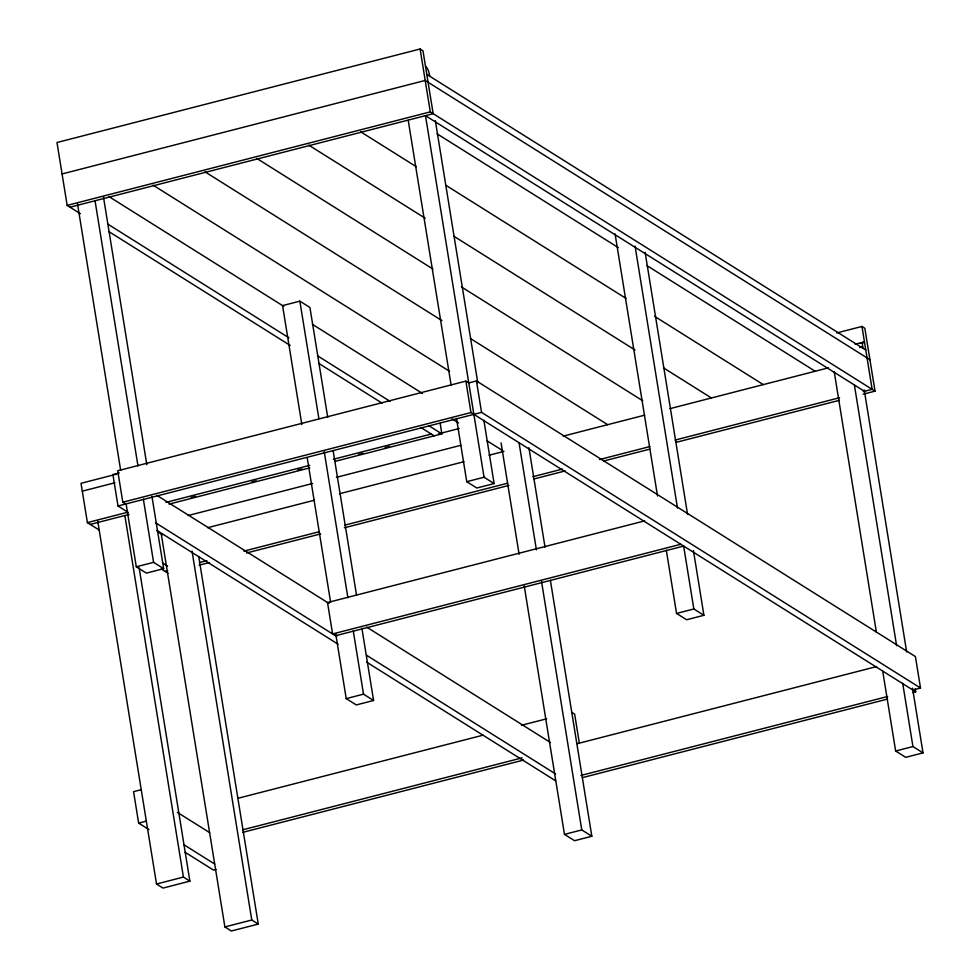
<?xml version="1.0" encoding="UTF-8"?>
<svg xmlns="http://www.w3.org/2000/svg" width="980" height="980" viewBox="0 0 980 980"><rect width="100%" height="100%" fill="white"/><g stroke="black" fill="none" stroke-linecap="round" stroke-linejoin="round"><path stroke-width="1.47" d="M70.046 207.196L433.172 113.692L422.98 50.813L420.102 49L56.987 142.517L67.167 205.396L80.409 213.701M62.083 173.95L425.198 80.446L869.922 359.697M67.167 205.396L430.293 111.879L875.018 391.143L864.838 328.263L861.959 326.45L836.761 332.943M327.737 417.394L309.937 307.475L299.856 301.154L282.571 305.601L301.84 424.56M912.833 689.994L920.514 688.021L915.418 656.576L476.452 380.938L468.771 382.911L465.892 381.11L117.722 470.768L122.806 502.213L125.685 504.014M119.315 472.911L112.908 474.553L118.004 505.999L128.368 512.503M116.608 474.149L81.022 483.312L87.392 522.61L99.299 530.082M82.296 491.164L114.917 482.773M122.806 502.213L470.976 412.543L915.712 691.807L915.222 688.817M118.004 505.999L481.548 412.372L920.514 688.021M87.392 522.61L127.412 512.295M165.963 502.373L309.741 465.341M333.47 459.24L431.298 434.042M191.051 497.571L195.498 496.419M251.787 481.927L256.221 480.788M297.7 470.106L302.146 468.967M358.423 454.463L362.87 453.324M385.079 447.603L389.526 446.451M438.403 433.871L459.142 428.53M90.27 524.41L129.066 514.427M169.05 504.124L309.766 467.889M334.94 461.409L441.858 433.871L440.167 423.397M188.27 515.492L312.681 483.446M336.385 477.346L460.796 445.312M855.087 344.139L864.495 342.167L860.048 343.319M859.693 347.557L862.657 346.798A6.799 2.009 75.6 0 1 863.98 341.849M207.699 527.693L314.335 500.229M339.521 493.749L463.932 461.702M489.118 455.222L503.928 451.4M563.206 436.137L644.73 415.14M669.928 408.66L828.517 367.819M126.053 503.549L136.294 566.795L153.59 562.336L163.66 568.67L151.949 496.382M456.509 418.448L466.75 481.695L484.047 477.236L494.116 483.569L483.875 420.322M163.66 568.67L146.375 573.116L136.294 566.795M494.116 483.569L476.831 488.016L466.75 481.695M165.118 571.413L167.678 570.752M199.467 562.557L206.878 560.658M243.922 551.115L319.48 531.65M344.666 525.17L507.652 483.201M532.838 476.709L562.471 469.077M599.515 459.547L649.887 446.562M675.073 440.081L839.542 397.733M863.245 391.62L872.139 389.329L861.959 326.45M199.124 565.203L209.487 562.532M246.543 552.99L320.656 533.904M344.372 527.791L508.902 485.419M534.1 478.938L565.227 470.915M603.766 460.992L649.716 449.159M676.396 442.286L839.444 400.305M863.16 394.193L875.018 391.143M644.583 520.907L327.516 602.553L332.6 633.95L680.782 544.28M335.479 635.751L683.648 546.081M666.302 550.184L676.543 613.431L693.84 608.972L703.91 615.293L693.423 550.552M335.736 633.864L346.222 698.617L363.519 694.159L373.588 700.48L361.877 628.205M373.588 700.48L356.304 704.939L346.222 698.617M703.91 615.293L686.625 619.752L676.543 613.431M141.243 789.684L133.562 791.656L138.646 823.102L148.972 829.582M138.646 823.102L146.339 821.117M237.601 798.382L483.054 735.172M521.495 725.274L546.632 718.806M242.697 829.827L522.144 757.859M577.343 743.649L876.622 666.572M242.624 832.388L523.553 760.051M97.743 521.115L156.518 884.009L183.419 877.076L189.887 881.143L139.16 567.947M216.053 869.444L213.493 870.093L185.097 852.269M580.956 775.462L887.647 696.486M582.353 777.655L887.562 699.058M912.748 692.566L915.712 691.807M189.887 881.143L162.999 888.076L156.518 884.009M524.226 585.93L564.468 834.384L581.765 829.925L591.834 836.246L550.38 580.27M882.723 671.202L895.647 751.011L912.944 746.552L923.013 752.885L912.527 688.132M161.235 533.929L224.886 926.933L251.774 920.012L258.255 924.079L198.744 556.665M591.834 836.246L574.549 840.705L564.468 834.384M258.255 924.079L231.354 931L224.886 926.933M923.013 752.885L905.728 757.332L895.647 751.011M425.528 66.53L426.055 66.861A6.799 2.009 75.6 0 1 429.448 74.774L429.681 76.195M426.802 74.382L865.769 350.032M425.479 115.665L864.458 391.314M437.068 133.819L618.343 247.658M646.837 265.543L815.176 371.249M360.579 131.737L416.267 166.698M446.047 185.404L626.036 298.422M654.53 316.307L763.298 384.613M308.712 145.089L425.247 218.271M453.74 236.156L635.028 349.995M663.509 367.88L711.419 397.966M256.834 158.454L432.94 269.035M461.433 286.92L642.721 400.759M204.967 171.806L441.931 320.607M470.412 338.492L607.674 424.683M153.088 185.171L449.624 371.371M108.927 196.564L283.857 306.409M312.375 324.319L422.515 393.482M452.111 418.864L458.591 422.931M487.085 440.829L502.63 450.592M107.543 223.942L288.953 337.855M317.459 355.752L390.028 401.322M428.909 425.737L441.858 433.871M108.89 231.599L290.166 345.426M318.647 363.31L382.102 403.148M420.947 427.537L434.177 435.855M571.769 712.325L574.648 714.138L579.254 742.583M156.849 495.341L329.072 603.484M366.63 627.065L550.503 742.534M155.465 522.72L336.752 636.559M366.545 655.253L555.599 773.967M156.849 530.388L338.137 644.227M366.618 662.113L555.672 780.827M157.339 531.479L162.521 534.737M162.472 562.949L167.641 566.195M161.247 568.976L167.996 573.214M177.368 812.371L209.634 832.62M183.75 844.625L214.718 864.066M862.657 346.798L862.89 348.219M864.238 389.991L906.672 651.994M854.413 385.165L896.602 645.673M902.702 683.317L912.944 746.552M834.188 371.555L876.377 632.051M645.134 252.399L687.568 514.414M635.064 246.078L677.499 508.081M683.587 545.725L693.84 608.972M615.085 233.963L657.519 495.978M528.918 447.762L545.015 547.146M519.082 442.935L536.403 549.854M541.524 581.471L581.765 829.925M501.062 442.874L519.106 554.3M435.341 120.675L477.774 382.678M476.452 380.938L481.548 412.372M420.102 49L430.293 111.879M425.516 115.848L484.047 477.236M465.892 381.11L470.976 412.543M408.219 120.307L451.143 385.324M333.102 450.531L356.512 595.081M299.856 301.154L318.88 418.595M324.245 451.731L347.9 597.788M353.266 630.912L363.519 694.159M307.206 457.685L330.615 602.247M192.031 551.091L251.774 920.012M103.427 196.735L146.829 464.765M95.06 200.949L137.984 465.966M143.35 499.09L153.59 562.336M77.518 203.901L120.687 470.425M124.889 515.688L183.419 877.076"/></g></svg>
